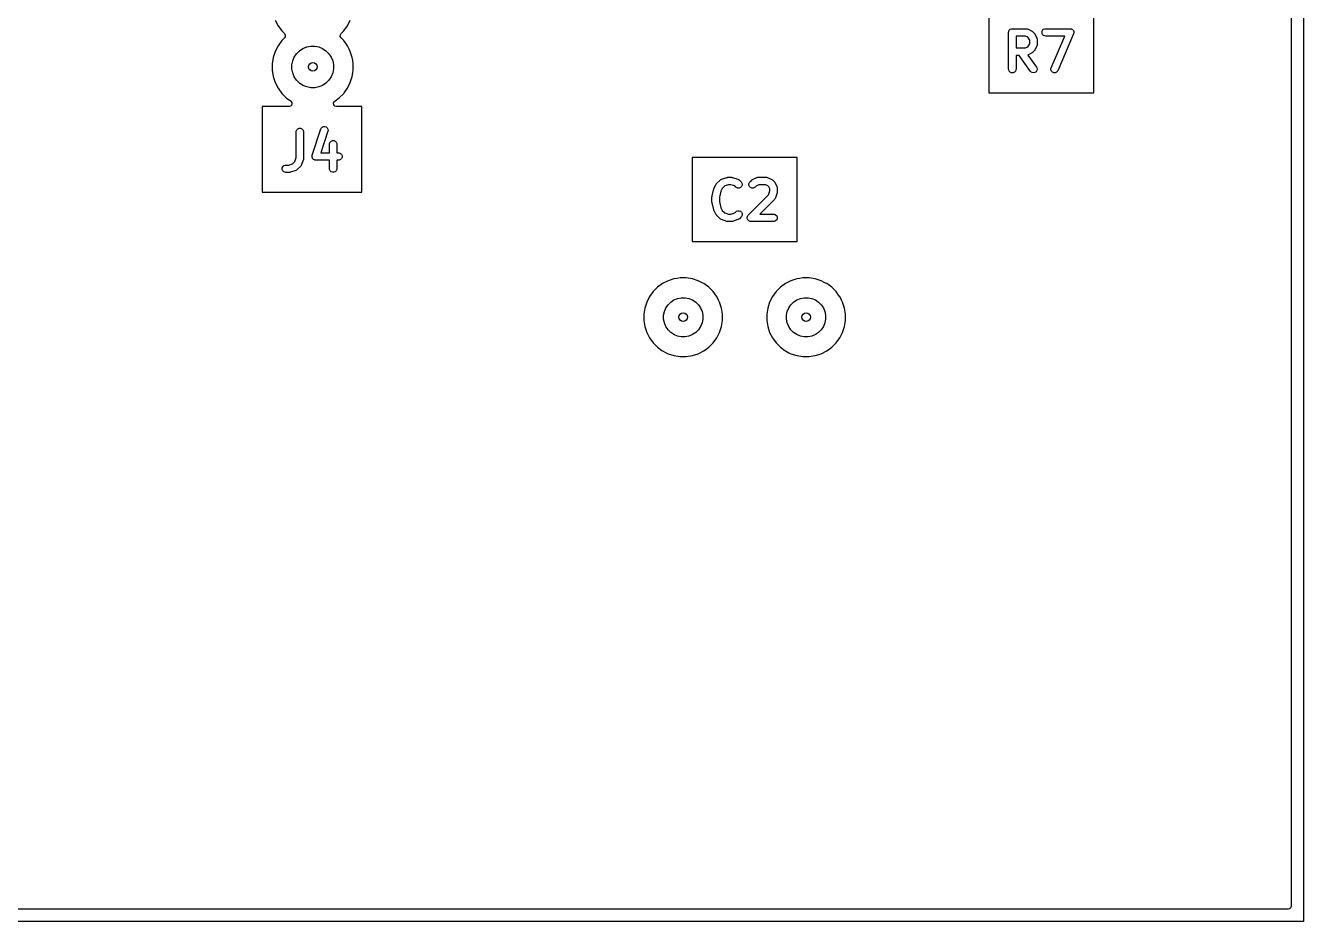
# Model space of a CAD drawing. Extents: x 20 to 124, y -124 to -20.
# Drawn here: x 72 to 124, y -124 to -87.5 of the extents above; entities that cross this region are included whole.
import ezdxf

# ---------------------------------------------------------------- set-up
doc = ezdxf.new("R2010")
doc.units = 0
doc.layers.add('BLACK', color=7, linetype='CONTINUOUS')
doc.layers.add('WHITE', color=7, linetype='CONTINUOUS')

msp = doc.modelspace()

# ---------------------------------------------------------------- linework, layer by layer
at = {"layer": 'BLACK', "linetype": 'CONTINUOUS'}
for p, q in [((123.4995, -20.6245), (123.4995, -123.3755)), ((82.156622, -87.308576), (82.274568, -87.540054)), ((85.097834, -87.540051), (85.215779, -87.308572)), ((111.198557, -86.851103), (111.198557, -90.266655)), ((115.467053, -90.266655), (115.467053, -86.851103)), ((82.274568, -87.540054), (82.427266, -87.750225)), ((82.427266, -87.750225), (82.427271, -87.750231)), ((82.427271, -87.750231), (82.534359, -87.857319)), ((82.534359, -87.857319), (82.567844, -87.918642)), ((84.80954, -87.901666), (84.838041, -87.857319)), ((84.838041, -87.857319), (84.945131, -87.750229)), ((84.945131, -87.750229), (85.097834, -87.540051)), ((112.004057, -87.808328), (112.006939, -87.779064)), ((112.004057, -89.308328), (112.004057, -87.808328)), ((112.006939, -87.779064), (112.029337, -87.724992)), ((112.029337, -87.724992), (112.070721, -87.683608)), ((112.070721, -87.683608), (112.124793, -87.66121)), ((112.124793, -87.66121), (112.154057, -87.658328)), ((112.154057, -87.658328), (112.725486, -87.658328)), ((112.725486, -87.658328), (112.75475, -87.66121)), ((112.75475, -87.66121), (112.75973, -87.663273)), ((112.75973, -87.663273), (112.765105, -87.663655)), ((112.765105, -87.663655), (112.792568, -87.674164)), ((112.792568, -87.674164), (112.935425, -87.745593)), ((112.935425, -87.745593), (112.94802, -87.753521)), ((112.94802, -87.753521), (112.951677, -87.755036)), ((112.951677, -87.755036), (112.955794, -87.758415)), ((112.955794, -87.758415), (112.960311, -87.761258)), ((112.960311, -87.761258), (112.962908, -87.764252)), ((112.962908, -87.764252), (112.974408, -87.77369)), ((112.974408, -87.77369), (113.045837, -87.845118)), ((113.045837, -87.845118), (113.055279, -87.856623)), ((113.055279, -87.856623), (113.058271, -87.859218)), ((113.058271, -87.859218), (113.06111, -87.863728)), ((113.06111, -87.863728), (113.064492, -87.867849)), ((113.064492, -87.867849), (113.066007, -87.871508)), ((113.066007, -87.871508), (113.073936, -87.884103)), ((113.364082, -87.779064), (113.38648, -87.724992)), ((113.364082, -87.837592), (113.364082, -87.779064)), ((113.38648, -87.891664), (113.364082, -87.837592)), ((113.38648, -87.724992), (113.427864, -87.683608)), ((113.427864, -87.683608), (113.481936, -87.66121)), ((113.481936, -87.66121), (113.5112, -87.658328)), ((113.5112, -87.658328), (114.5112, -87.658328)), ((114.649072, -87.867416), (114.006215, -89.367416)), ((114.5112, -87.658328), (114.540464, -87.66121)), ((114.540464, -87.66121), (114.541325, -87.661566)), ((114.541325, -87.661566), (114.542255, -87.661578)), ((114.542255, -87.661578), (114.568316, -87.672747)), ((114.568316, -87.672747), (114.594536, -87.683608)), ((114.594536, -87.683608), (114.595194, -87.684266)), ((114.595194, -87.684266), (114.59605, -87.684633)), ((114.59605, -87.684633), (114.61584, -87.704912)), ((114.61584, -87.704912), (114.63592, -87.724992)), ((114.63592, -87.724992), (114.636277, -87.725854)), ((114.636277, -87.725854), (114.636927, -87.72652)), ((114.636927, -87.72652), (114.647445, -87.752815)), ((114.647445, -87.752815), (114.658318, -87.779064)), ((114.65795, -87.839383), (114.649072, -87.867416)), ((114.657961, -87.838453), (114.65795, -87.839383)), ((114.658318, -87.837592), (114.657961, -87.838453)), ((114.658318, -87.779064), (114.658318, -87.779997)), ((114.658318, -87.779997), (114.658663, -87.78086)), ((114.658663, -87.78086), (114.658318, -87.809177)), ((114.658318, -87.809177), (114.658318, -87.837592)), ((82.274568, -88.349945), (82.156622, -88.581423)), ((82.427266, -88.139774), (82.274568, -88.349945)), ((82.427271, -88.139768), (82.427266, -88.139774)), ((82.534359, -88.032681), (82.427271, -88.139768)), ((82.56286, -87.988334), (82.534359, -88.032681)), ((82.567844, -87.918642), (82.56286, -87.988334)), ((83.439458, -88.401601), (83.602885, -88.369093)), ((83.602885, -88.369093), (83.769515, -88.369093)), ((83.769515, -88.369093), (83.932942, -88.401601)), ((84.804556, -87.971358), (84.80954, -87.901666)), ((84.838041, -88.032681), (84.804556, -87.971358)), ((84.945131, -88.139771), (84.838041, -88.032681)), ((85.097834, -88.349949), (84.945131, -88.139771)), ((85.172987, -88.497445), (85.097834, -88.349949)), ((112.690076, -87.958328), (112.304057, -87.958328)), ((112.304057, -87.958328), (112.304057, -88.444042)), ((112.77949, -88.003035), (112.690076, -87.958328)), ((112.690076, -88.444042), (112.779488, -88.399336)), ((112.779488, -88.399336), (112.816493, -88.362331)), ((112.816494, -88.040039), (112.77949, -88.003035)), ((112.816493, -88.362331), (112.8612, -88.272918)), ((112.8612, -88.129451), (112.816494, -88.040039)), ((112.8612, -88.272918), (112.8612, -88.129451)), ((113.073936, -87.884103), (113.145364, -88.026961)), ((113.145364, -88.375409), (113.073936, -88.518267)), ((113.145364, -88.026961), (113.155874, -88.054424)), ((113.155874, -88.347946), (113.145364, -88.375409)), ((113.155874, -88.054424), (113.156255, -88.059799)), ((113.156255, -88.34257), (113.155874, -88.347946)), ((113.156255, -88.059799), (113.158318, -88.064778)), ((113.158318, -88.337592), (113.156255, -88.34257)), ((113.158318, -88.064778), (113.1612, -88.094042)), ((113.1612, -88.308328), (113.158318, -88.337592)), ((113.1612, -88.094042), (113.1612, -88.308328)), ((113.427864, -87.933048), (113.38648, -87.891664)), ((113.481936, -87.955446), (113.427864, -87.933048)), ((113.5112, -87.958328), (113.481936, -87.955446)), ((114.283719, -87.958328), (113.5112, -87.958328)), ((113.730471, -89.24924), (114.283719, -87.958328)), ((82.07634, -88.828506), (82.0357, -89.085097)), ((82.156622, -88.581423), (82.07634, -88.828506)), ((82.872801, -88.968258), (82.936567, -88.814313)), ((82.936567, -88.814313), (83.029141, -88.675766)), ((83.029141, -88.675766), (83.146966, -88.557941)), ((83.146966, -88.557941), (83.285513, -88.465367)), ((83.285513, -88.465367), (83.439458, -88.401601)), ((83.932942, -88.401601), (84.086887, -88.465367)), ((84.086887, -88.465367), (84.225434, -88.557941)), ((84.225434, -88.557941), (84.343259, -88.675766)), ((84.343259, -88.675766), (84.435833, -88.814313)), ((84.435833, -88.814313), (84.499599, -88.968258)), ((85.215777, -88.581423), (85.172987, -88.497445)), ((85.215777, -88.581425), (85.215777, -88.581423)), ((85.215779, -88.581428), (85.215777, -88.581425)), ((85.29606, -88.828507), (85.215779, -88.581428)), ((85.315147, -88.949021), (85.29606, -88.828507)), ((112.304057, -88.444042), (112.690076, -88.444042)), ((112.433102, -88.744042), (112.304057, -88.744042)), ((112.304057, -88.744042), (112.304057, -89.308328)), ((112.888315, -89.394347), (112.433102, -88.744042)), ((112.792568, -88.728206), (112.789133, -88.72952)), ((112.789133, -88.72952), (113.134085, -89.222309)), ((112.935425, -88.656778), (112.792568, -88.728206)), ((112.948018, -88.64885), (112.935425, -88.656778)), ((112.951678, -88.647335), (112.948018, -88.64885)), ((112.955797, -88.643953), (112.951678, -88.647335)), ((112.960311, -88.641113), (112.955797, -88.643953)), ((112.962907, -88.638119), (112.960311, -88.641113)), ((112.974409, -88.62868), (112.962907, -88.638119)), ((113.045838, -88.557251), (112.974409, -88.62868)), ((113.055279, -88.545746), (113.045838, -88.557251)), ((113.058271, -88.543152), (113.055279, -88.545746)), ((113.061109, -88.538642), (113.058271, -88.543152)), ((113.064493, -88.53452), (113.061109, -88.538642)), ((113.066009, -88.530858), (113.064493, -88.53452)), ((113.073936, -88.518267), (113.066009, -88.530858)), ((82.0357, -89.085097), (82.0357, -89.344902)), ((82.0357, -89.344902), (82.07634, -89.601493)), ((82.840293, -89.131685), (82.872801, -88.968258)), ((82.840293, -89.298315), (82.840293, -89.131685)), ((82.872801, -89.461742), (82.840293, -89.298315)), ((84.499599, -88.968258), (84.532107, -89.131685)), ((84.532107, -89.298315), (84.499599, -89.461742)), ((84.532107, -89.131685), (84.532107, -89.298315)), ((85.3367, -89.085097), (85.315147, -88.949021)), ((85.318739, -89.458298), (85.3367, -89.344902)), ((85.3367, -89.344902), (85.3367, -89.085097)), ((112.006939, -89.337592), (112.004057, -89.308328)), ((112.029337, -89.391664), (112.006939, -89.337592)), ((112.070721, -89.433048), (112.029337, -89.391664)), ((112.124793, -89.455446), (112.070721, -89.433048)), ((112.237393, -89.433048), (112.183321, -89.455446)), ((112.278777, -89.391664), (112.237393, -89.433048)), ((112.301175, -89.337592), (112.278777, -89.391664)), ((112.304057, -89.308328), (112.301175, -89.337592)), ((112.907458, -89.416669), (112.888315, -89.394347)), ((112.956815, -89.448122), (112.907458, -89.416669)), ((113.119541, -89.41207), (113.071593, -89.445634)), ((113.150994, -89.362713), (113.119541, -89.41207)), ((113.134085, -89.222309), (113.148506, -89.247935)), ((113.148506, -89.247935), (113.161165, -89.305077)), ((113.161165, -89.305077), (113.150994, -89.362713)), ((113.72088, -89.335796), (113.721593, -89.277273)), ((113.742616, -89.390136), (113.72088, -89.335796)), ((113.721593, -89.277273), (113.730471, -89.24924)), ((113.783493, -89.432023), (113.742616, -89.390136)), ((113.837288, -89.455078), (113.783493, -89.432023)), ((113.950151, -89.434055), (113.895811, -89.455791)), ((113.992038, -89.393178), (113.950151, -89.434055)), ((114.006215, -89.367416), (113.992038, -89.393178)), ((82.07634, -89.601493), (82.156622, -89.848576)), ((82.156622, -89.848576), (82.274568, -90.080054)), ((82.936567, -89.615687), (82.872801, -89.461742)), ((83.029141, -89.754234), (82.936567, -89.615687)), ((83.146966, -89.872059), (83.029141, -89.754234)), ((83.285513, -89.964633), (83.146966, -89.872059)), ((84.225434, -89.872059), (84.086887, -89.964633)), ((84.343259, -89.754234), (84.225434, -89.872059)), ((84.435833, -89.615687), (84.343259, -89.754234)), ((84.499599, -89.461742), (84.435833, -89.615687)), ((85.097834, -90.080051), (85.215779, -89.848572)), ((85.215779, -89.848572), (85.29606, -89.601493)), ((85.29606, -89.601493), (85.318739, -89.458298)), ((112.183321, -89.455446), (112.124793, -89.455446)), ((113.014451, -89.458293), (112.956815, -89.448122)), ((113.071593, -89.445634), (113.014451, -89.458293)), ((113.895811, -89.455791), (113.837288, -89.455078)), ((82.274568, -90.080054), (82.427266, -90.290225)), ((82.427266, -90.290225), (82.427269, -90.290229)), ((82.427269, -90.290229), (82.610971, -90.473931)), ((82.610971, -90.473931), (82.784301, -90.599862)), ((83.439458, -90.028399), (83.285513, -89.964633)), ((83.602885, -90.060907), (83.439458, -90.028399)), ((83.769515, -90.060907), (83.602885, -90.060907)), ((83.932942, -90.028399), (83.769515, -90.060907)), ((84.086887, -89.964633), (83.932942, -90.028399)), ((84.584626, -90.602385), (84.761429, -90.473931)), ((84.761429, -90.473931), (84.945131, -90.290229)), ((84.945131, -90.290229), (84.962258, -90.266655)), ((84.962258, -90.266655), (85.097834, -90.080051)), ((111.198557, -90.266655), (115.467053, -90.266655)), ((82.718979, -90.829676), (81.634271, -90.829676)), ((81.634271, -90.829676), (81.634271, -94.315553)), ((82.747064, -90.826454), (82.718979, -90.829676)), ((82.807903, -90.792096), (82.747064, -90.826454)), ((82.784301, -90.599862), (82.791865, -90.605358)), ((82.791865, -90.605358), (82.83453, -90.660688)), ((82.840509, -90.730301), (82.807903, -90.792096)), ((82.83453, -90.660688), (82.840509, -90.730301)), ((84.530683, -90.688029), (84.559708, -90.624473)), ((84.540627, -90.757187), (84.530683, -90.688029)), ((84.586382, -90.809991), (84.540627, -90.757187)), ((84.559708, -90.624473), (84.580535, -90.605358)), ((84.580535, -90.605358), (84.584626, -90.602385)), ((84.653421, -90.829676), (84.586382, -90.809991)), ((85.688128, -90.829676), (84.653421, -90.829676)), ((85.688128, -94.315553), (85.688128, -90.829676)), ((83.0112, -91.858328), (83.014082, -91.829064)), ((83.0112, -92.905416), (83.0112, -91.858328)), ((83.014082, -91.829064), (83.03648, -91.774992)), ((83.03648, -91.774992), (83.077864, -91.733608)), ((83.077864, -91.733608), (83.131936, -91.71121)), ((83.131936, -91.71121), (83.190464, -91.71121)), ((83.190464, -91.71121), (83.244536, -91.733608)), ((83.244536, -91.733608), (83.28592, -91.774992)), ((83.28592, -91.774992), (83.308318, -91.829064)), ((83.308318, -91.829064), (83.3112, -91.858328)), ((83.3112, -91.858328), (83.3112, -92.929757)), ((83.661755, -92.810894), (84.018897, -91.739466)), ((84.303502, -91.834335), (84.01217, -92.708328)), ((84.018897, -91.739466), (84.030886, -91.712615)), ((84.030886, -91.712615), (84.069233, -91.668401)), ((84.069233, -91.668401), (84.12158, -91.642227)), ((84.12158, -91.642227), (84.17996, -91.638078)), ((84.17996, -91.638078), (84.235485, -91.656586)), ((84.235485, -91.656586), (84.279699, -91.694934)), ((84.279699, -91.694934), (84.305873, -91.747281)), ((84.310022, -91.805661), (84.303502, -91.834335)), ((84.305873, -91.747281), (84.310022, -91.805661)), ((84.368343, -92.358328), (84.371225, -92.329064)), ((84.368343, -92.708328), (84.368343, -92.358328)), ((84.371225, -92.329064), (84.393623, -92.274992)), ((84.393623, -92.274992), (84.435007, -92.233608)), ((84.435007, -92.233608), (84.489079, -92.21121)), ((84.489079, -92.21121), (84.547607, -92.21121)), ((84.547607, -92.21121), (84.601679, -92.233608)), ((84.601679, -92.233608), (84.643063, -92.274992)), ((84.643063, -92.274992), (84.665461, -92.329064)), ((84.665461, -92.329064), (84.668343, -92.358328)), ((84.668343, -92.358328), (84.668343, -92.708328)), ((82.865887, -93.155794), (82.958666, -93.063014)), ((82.958666, -93.063014), (83.0112, -92.905416)), ((83.303502, -92.977192), (83.232073, -93.191477)), ((83.306801, -92.962682), (83.303502, -92.977192)), ((83.308318, -92.959021), (83.306801, -92.962682)), ((83.30884, -92.953712), (83.308318, -92.959021)), ((83.310022, -92.948518), (83.30884, -92.953712)), ((83.3112, -92.929757), (83.309741, -92.944568)), ((83.309741, -92.944568), (83.310022, -92.948518)), ((83.655235, -92.839567), (83.656939, -92.832073)), ((83.656939, -92.863544), (83.655235, -92.839567)), ((83.656939, -92.829064), (83.658456, -92.825401)), ((83.656939, -92.832073), (83.656939, -92.829064)), ((83.656939, -92.887592), (83.656939, -92.863544)), ((83.659001, -92.892572), (83.656939, -92.887592)), ((83.658456, -92.825401), (83.661755, -92.810894)), ((83.659384, -92.897948), (83.659001, -92.892572)), ((83.670136, -92.919452), (83.659384, -92.897948)), ((83.679337, -92.941664), (83.670136, -92.919452)), ((83.683147, -92.945474), (83.679337, -92.941664)), ((83.685558, -92.950295), (83.683147, -92.945474)), ((83.703719, -92.966046), (83.685558, -92.950295)), ((83.720721, -92.983048), (83.703719, -92.966046)), ((83.7257, -92.98511), (83.720721, -92.983048)), ((83.729772, -92.988642), (83.7257, -92.98511)), ((83.752578, -92.996244), (83.729772, -92.988642)), ((83.774793, -93.005446), (83.752578, -92.996244)), ((83.782444, -93.006199), (83.774793, -93.005446)), ((83.785296, -93.00715), (83.782444, -93.006199)), ((83.789245, -93.006869), (83.785296, -93.00715)), ((83.804057, -93.008328), (83.789245, -93.006869)), ((84.368343, -93.008328), (83.804057, -93.008328)), ((84.01217, -92.708328), (84.368343, -92.708328)), ((84.368343, -93.358328), (84.368343, -93.008328)), ((84.668343, -92.708328), (84.732628, -92.708328)), ((84.732628, -93.008328), (84.668343, -93.008328)), ((84.668343, -93.008328), (84.668343, -93.358328)), ((84.732628, -92.708328), (84.761892, -92.71121)), ((84.761892, -93.005446), (84.732628, -93.008328)), ((84.761892, -92.71121), (84.815964, -92.733608)), ((84.815964, -92.983048), (84.761892, -93.005446)), ((84.815964, -92.733608), (84.857348, -92.774992)), ((84.857348, -92.941664), (84.815964, -92.983048)), ((84.857348, -92.774992), (84.879746, -92.829064)), ((84.879746, -92.887592), (84.857348, -92.941664)), ((84.879746, -92.829064), (84.879746, -92.887592)), ((103.396997, -92.901103), (99.124425, -92.901103)), ((99.124425, -92.901103), (99.124425, -96.315553)), ((103.396997, -96.315553), (103.396997, -92.901103)), ((82.442653, -93.329064), (82.465051, -93.274992)), ((82.442653, -93.387592), (82.442653, -93.329064)), ((82.465051, -93.441664), (82.442653, -93.387592)), ((82.465051, -93.274992), (82.506435, -93.233608)), ((82.506435, -93.483048), (82.465051, -93.441664)), ((82.506435, -93.233608), (82.560507, -93.21121)), ((82.560507, -93.505446), (82.506435, -93.483048)), ((82.560507, -93.21121), (82.589771, -93.208328)), ((82.589771, -93.508328), (82.560507, -93.505446)), ((82.589771, -93.208328), (82.708285, -93.208328)), ((82.732628, -93.508328), (82.589771, -93.508328)), ((82.708285, -93.208328), (82.865887, -93.155794)), ((82.747433, -93.506869), (82.732628, -93.508328)), ((82.751388, -93.507151), (82.747433, -93.506869)), ((82.756589, -93.505968), (82.751388, -93.507151)), ((82.761892, -93.505446), (82.756589, -93.505968)), ((82.765549, -93.50393), (82.761892, -93.505446)), ((82.780062, -93.500631), (82.765549, -93.50393)), ((82.994348, -93.429203), (82.780062, -93.500631)), ((83.021199, -93.417215), (82.994348, -93.429203)), ((83.02527, -93.413683), (83.021199, -93.417215)), ((83.03025, -93.411621), (83.02527, -93.413683)), ((83.05298, -93.392966), (83.03025, -93.411621)), ((83.195837, -93.250108), (83.05298, -93.392966)), ((83.214492, -93.227377), (83.195837, -93.250108)), ((83.216554, -93.222397), (83.214492, -93.227377)), ((83.220085, -93.218327), (83.216554, -93.222397)), ((83.232073, -93.191477), (83.220085, -93.218327)), ((84.371225, -93.387592), (84.368343, -93.358328)), ((84.393623, -93.441664), (84.371225, -93.387592)), ((84.435007, -93.483048), (84.393623, -93.441664)), ((84.489079, -93.505446), (84.435007, -93.483048)), ((84.547607, -93.505446), (84.489079, -93.505446)), ((84.601679, -93.483048), (84.547607, -93.505446)), ((84.643063, -93.441664), (84.601679, -93.483048)), ((84.665461, -93.387592), (84.643063, -93.441664)), ((84.668343, -93.358328), (84.665461, -93.387592)), ((100.019893, -94.148389), (100.091322, -94.005532)), ((100.091322, -94.005532), (100.099249, -93.992938)), ((100.099249, -93.992938), (100.100765, -93.989279)), ((100.100765, -93.989279), (100.104146, -93.985159)), ((100.104146, -93.985159), (100.106987, -93.980646)), ((100.106987, -93.980646), (100.10998, -93.978049)), ((100.10998, -93.978049), (100.11942, -93.966548)), ((100.11942, -93.966548), (100.262277, -93.823691)), ((100.262277, -93.823691), (100.285007, -93.805036)), ((100.285007, -93.805036), (100.289988, -93.802972)), ((100.289988, -93.802972), (100.294058, -93.799443)), ((100.294058, -93.799443), (100.320909, -93.787455)), ((100.320909, -93.787455), (100.535194, -93.716026)), ((100.44937, -94.060861), (100.348764, -94.161467)), ((100.606972, -94.008328), (100.44937, -94.060861)), ((100.535194, -93.716026), (100.549703, -93.712726)), ((100.549703, -93.712726), (100.553365, -93.71121)), ((100.553365, -93.71121), (100.558673, -93.710687)), ((100.558673, -93.710687), (100.563868, -93.709506)), ((100.563868, -93.709506), (100.567817, -93.709786)), ((100.567817, -93.709786), (100.582629, -93.708328)), ((100.582629, -93.708328), (100.725486, -93.708328)), ((100.701146, -94.008328), (100.606972, -94.008328)), ((100.858744, -94.060861), (100.701146, -94.008328)), ((100.725486, -93.708328), (100.740297, -93.709786)), ((100.740297, -93.709786), (100.744247, -93.709506)), ((100.744247, -93.709506), (100.749441, -93.710687)), ((100.749441, -93.710687), (100.75475, -93.71121)), ((100.75475, -93.71121), (100.758412, -93.712727)), ((100.758412, -93.712727), (100.77292, -93.716026)), ((100.77292, -93.716026), (100.987206, -93.787454)), ((100.905134, -94.107251), (100.858744, -94.060861)), ((100.927864, -94.125906), (100.905134, -94.107251)), ((100.987206, -93.787454), (101.014057, -93.799443)), ((101.014057, -93.799443), (101.018127, -93.802973)), ((101.018127, -93.802973), (101.023107, -93.805036)), ((101.023107, -93.805036), (101.045838, -93.823691)), ((101.045838, -93.823691), (101.117266, -93.895119)), ((101.135921, -94.08452), (101.094535, -94.125906)), ((101.117266, -93.895119), (101.135921, -93.917849)), ((101.135921, -93.917849), (101.158317, -93.971922)), ((101.158317, -94.030448), (101.135921, -94.08452)), ((101.158317, -93.971922), (101.158317, -94.030448)), ((101.435511, -93.971922), (101.457908, -93.91785)), ((101.435511, -94.030448), (101.435511, -93.971922)), ((101.457908, -94.08452), (101.435511, -94.030448)), ((101.457908, -93.91785), (101.476563, -93.895119)), ((101.499294, -94.125906), (101.457908, -94.08452)), ((101.476563, -93.895119), (101.547991, -93.823691)), ((101.547991, -93.823691), (101.559493, -93.81425)), ((101.559493, -93.81425), (101.562089, -93.811258)), ((101.562089, -93.811258), (101.566598, -93.808419)), ((101.566598, -93.808419), (101.570721, -93.805036)), ((101.570721, -93.805036), (101.574383, -93.803519)), ((101.574383, -93.803519), (101.586975, -93.795593)), ((101.586975, -93.795593), (101.729833, -93.724164)), ((101.688695, -94.107251), (101.665964, -94.125906)), ((101.742911, -94.053035), (101.688695, -94.107251)), ((101.729833, -93.724164), (101.757296, -93.713654)), ((101.832325, -94.008328), (101.742911, -94.053035)), ((101.757296, -93.713654), (101.762673, -93.713271)), ((101.762673, -93.713271), (101.767651, -93.71121)), ((101.767651, -93.71121), (101.796915, -93.708328)), ((101.796915, -93.708328), (102.154057, -93.708328)), ((102.118647, -94.008328), (101.832325, -94.008328)), ((102.208061, -94.053035), (102.118647, -94.008328)), ((102.154057, -93.708328), (102.183321, -93.71121)), ((102.183321, -93.71121), (102.188298, -93.713271)), ((102.188298, -93.713271), (102.193676, -93.713654)), ((102.193676, -93.713654), (102.221139, -93.724164)), ((102.245065, -94.090039), (102.208061, -94.053035)), ((102.221139, -93.724164), (102.363997, -93.795593)), ((102.289772, -94.179452), (102.245065, -94.090039)), ((102.363997, -93.795593), (102.37659, -93.80352)), ((102.37659, -93.80352), (102.38025, -93.805036)), ((102.38025, -93.805036), (102.384369, -93.808417)), ((102.384369, -93.808417), (102.388883, -93.811258)), ((102.388883, -93.811258), (102.391479, -93.814251)), ((102.391479, -93.814251), (102.402981, -93.823691)), ((102.402981, -93.823691), (102.474409, -93.895119)), ((102.474409, -93.895119), (102.483849, -93.906621)), ((102.483849, -93.906621), (102.486842, -93.909217)), ((102.486842, -93.909217), (102.48968, -93.913726)), ((102.48968, -93.913726), (102.493064, -93.917849)), ((102.493064, -93.917849), (102.49458, -93.921511)), ((102.49458, -93.921511), (102.502507, -93.934103)), ((102.502507, -93.934103), (102.573936, -94.076959)), ((102.573936, -94.076959), (102.584445, -94.104423)), ((102.584445, -94.104423), (102.584826, -94.109797)), ((102.584826, -94.109797), (102.58689, -94.114778)), ((102.58689, -94.114778), (102.589772, -94.144042)), ((81.634271, -94.315553), (85.688128, -94.315553)), ((99.932629, -94.501185), (99.933131, -94.496081)), ((99.932629, -94.715471), (99.932629, -94.501185)), ((99.932806, -94.493894), (99.934425, -94.482943)), ((99.933131, -94.496081), (99.932806, -94.493894)), ((99.934425, -94.482943), (99.935511, -94.471921)), ((99.935511, -94.471921), (99.936358, -94.469876)), ((99.936358, -94.469876), (99.937108, -94.464805)), ((99.937108, -94.464805), (100.008536, -94.179091)), ((100.008536, -94.179091), (100.009307, -94.176932)), ((100.009307, -94.176932), (100.009384, -94.175852)), ((100.009384, -94.175852), (100.014042, -94.163677)), ((100.014042, -94.163677), (100.018429, -94.1514)), ((100.018429, -94.1514), (100.019073, -94.150529)), ((100.019073, -94.150529), (100.019893, -94.148389)), ((100.295583, -94.267827), (100.232629, -94.519648)), ((100.232629, -94.519648), (100.232629, -94.697007)), ((100.348764, -94.161467), (100.295583, -94.267827)), ((100.981937, -94.148302), (100.927864, -94.125906)), ((101.040463, -94.148302), (100.981937, -94.148302)), ((101.094535, -94.125906), (101.040463, -94.148302)), ((101.405134, -95.252262), (102.237238, -94.420157)), ((101.553366, -94.148303), (101.499294, -94.125906)), ((101.611892, -94.148303), (101.553366, -94.148303)), ((101.665964, -94.125906), (101.611892, -94.148303)), ((102.474409, -94.607251), (101.873332, -95.208328)), ((102.237238, -94.420157), (102.289772, -94.262559)), ((102.289772, -94.262559), (102.289772, -94.179452)), ((102.493064, -94.584521), (102.474409, -94.607251)), ((102.495127, -94.579539), (102.493064, -94.584521)), ((102.498657, -94.57547), (102.495127, -94.579539)), ((102.510645, -94.54862), (102.498657, -94.57547)), ((102.582074, -94.334335), (102.510645, -94.54862)), ((102.585373, -94.319825), (102.582074, -94.334335)), ((102.58689, -94.316164), (102.585373, -94.319825)), ((102.587412, -94.310855), (102.58689, -94.316164)), ((102.588594, -94.305661), (102.587412, -94.310855)), ((102.589772, -94.2869), (102.588313, -94.301711)), ((102.588313, -94.301711), (102.588594, -94.305661)), ((102.589772, -94.144042), (102.589772, -94.2869)), ((99.933131, -94.720574), (99.932629, -94.715471)), ((99.932806, -94.722762), (99.933131, -94.720574)), ((99.934425, -94.733712), (99.932806, -94.722762)), ((99.935511, -94.744735), (99.934425, -94.733712)), ((99.936358, -94.746779), (99.935511, -94.744735)), ((99.937108, -94.751851), (99.936358, -94.746779)), ((100.008536, -95.037565), (99.937108, -94.751851)), ((100.009307, -95.039723), (100.008536, -95.037565)), ((100.009384, -95.040804), (100.009307, -95.039723)), ((100.014042, -95.052978), (100.009384, -95.040804)), ((100.018429, -95.065256), (100.014042, -95.052978)), ((100.019073, -95.066126), (100.018429, -95.065256)), ((100.019893, -95.068267), (100.019073, -95.066126)), ((100.091322, -95.211124), (100.019893, -95.068267)), ((100.232629, -94.697007), (100.295583, -94.948828)), ((100.295583, -94.948828), (100.348764, -95.055188)), ((100.348764, -95.055188), (100.449369, -95.155794)), ((100.449369, -95.155794), (100.606972, -95.208328)), ((100.701143, -95.208328), (100.858745, -95.155794)), ((100.858745, -95.155794), (100.905133, -95.109406)), ((100.905133, -95.109406), (100.927864, -95.090751)), ((100.927864, -95.090751), (100.981936, -95.068354)), ((100.981936, -95.068354), (101.040462, -95.068353)), ((101.040462, -95.068353), (101.094534, -95.09075)), ((101.094534, -95.09075), (101.13592, -95.132135)), ((101.13592, -95.132135), (101.158317, -95.186207)), ((100.099249, -95.223717), (100.091322, -95.211124)), ((100.100765, -95.227377), (100.099249, -95.223717)), ((100.104146, -95.231496), (100.100765, -95.227377)), ((100.106987, -95.23601), (100.104146, -95.231496)), ((100.10998, -95.238606), (100.106987, -95.23601)), ((100.11942, -95.250108), (100.10998, -95.238606)), ((100.262277, -95.392966), (100.11942, -95.250108)), ((100.285007, -95.411621), (100.262277, -95.392966)), ((100.289986, -95.413683), (100.285007, -95.411621)), ((100.294058, -95.417215), (100.289986, -95.413683)), ((100.320909, -95.429203), (100.294058, -95.417215)), ((100.535195, -95.500631), (100.320909, -95.429203)), ((100.549707, -95.50393), (100.535195, -95.500631)), ((100.553365, -95.505446), (100.549707, -95.50393)), ((100.558667, -95.505968), (100.553365, -95.505446)), ((100.563869, -95.507151), (100.558667, -95.505968)), ((100.567823, -95.506869), (100.563869, -95.507151)), ((100.582629, -95.508328), (100.567823, -95.506869)), ((100.725486, -95.508328), (100.582629, -95.508328)), ((100.606972, -95.208328), (100.701143, -95.208328)), ((100.740291, -95.506869), (100.725486, -95.508328)), ((100.744246, -95.507151), (100.740291, -95.506869)), ((100.749447, -95.505968), (100.744246, -95.507151)), ((100.75475, -95.505446), (100.749447, -95.505968)), ((100.758407, -95.50393), (100.75475, -95.505446)), ((100.77292, -95.500631), (100.758407, -95.50393)), ((100.987206, -95.429203), (100.77292, -95.500631)), ((101.014057, -95.417215), (100.987206, -95.429203)), ((101.01813, -95.413681), (101.014057, -95.417215)), ((101.023108, -95.41162), (101.01813, -95.413681)), ((101.045839, -95.392965), (101.023108, -95.41162)), ((101.117267, -95.321536), (101.045839, -95.392965)), ((101.135921, -95.298806), (101.117267, -95.321536)), ((101.158318, -95.244733), (101.135921, -95.298806)), ((101.158317, -95.186207), (101.158318, -95.244733)), ((101.364082, -95.329065), (101.367201, -95.321536)), ((101.364082, -95.387591), (101.364082, -95.329065)), ((101.386479, -95.441663), (101.364082, -95.387591)), ((101.367201, -95.321536), (101.373359, -95.306667)), ((101.373359, -95.306667), (101.386479, -95.274993)), ((101.386479, -95.274993), (101.405134, -95.252262)), ((101.427865, -95.483049), (101.386479, -95.441663)), ((101.459539, -95.496168), (101.427865, -95.483049)), ((101.481936, -95.505446), (101.459539, -95.496168)), ((101.5112, -95.508328), (101.481936, -95.505446)), ((102.439772, -95.508328), (101.5112, -95.508328)), ((101.873332, -95.208328), (102.439772, -95.208328)), ((102.439772, -95.208328), (102.469036, -95.21121)), ((102.469036, -95.505446), (102.439772, -95.508328)), ((102.469036, -95.21121), (102.523108, -95.233608)), ((102.523108, -95.483048), (102.469036, -95.505446)), ((102.523108, -95.233608), (102.564492, -95.274992)), ((102.564492, -95.441664), (102.523108, -95.483048)), ((102.564492, -95.274992), (102.58689, -95.329064)), ((102.58689, -95.387592), (102.564492, -95.441664)), ((102.58689, -95.329064), (102.58689, -95.387592)), ((99.124425, -96.315553), (103.396997, -96.315553)), ((97.718545, -98.184205), (97.540405, -98.362345)), ((97.71855, -98.184201), (97.718545, -98.184205)), ((97.922351, -98.036132), (97.71855, -98.184201)), ((98.146816, -97.92176), (97.922351, -98.036132)), ((98.386414, -97.84391), (98.146816, -97.92176)), ((98.510826, -97.824205), (98.386414, -97.84391)), ((98.635238, -97.8045), (98.510826, -97.824205)), ((98.887162, -97.8045), (98.635238, -97.8045)), ((99.135985, -97.84391), (98.887162, -97.8045)), ((99.375583, -97.92176), (99.135985, -97.84391)), ((99.529947, -98.000413), (99.375583, -97.92176)), ((99.600045, -98.03613), (99.529947, -98.000413)), ((99.600047, -98.036131), (99.600045, -98.03613)), ((99.600048, -98.036132), (99.600047, -98.036131)), ((99.803849, -98.184201), (99.600048, -98.036132)), ((99.803854, -98.184205), (99.803849, -98.184201)), ((99.981994, -98.362345), (99.803854, -98.184205)), ((102.718545, -98.184205), (102.540405, -98.362345)), ((102.71855, -98.184201), (102.718545, -98.184205)), ((102.922351, -98.036132), (102.71855, -98.184201)), ((103.146816, -97.92176), (102.922351, -98.036132)), ((103.386414, -97.84391), (103.146816, -97.92176)), ((103.510826, -97.824205), (103.386414, -97.84391)), ((103.635238, -97.8045), (103.510826, -97.824205)), ((103.887162, -97.8045), (103.635238, -97.8045)), ((104.135985, -97.84391), (103.887162, -97.8045)), ((104.375583, -97.92176), (104.135985, -97.84391)), ((104.529947, -98.000413), (104.375583, -97.92176)), ((104.600045, -98.03613), (104.529947, -98.000413)), ((104.600047, -98.036131), (104.600045, -98.03613)), ((104.600048, -98.036132), (104.600047, -98.036131)), ((104.803849, -98.184201), (104.600048, -98.036132)), ((104.803854, -98.184205), (104.803849, -98.184201)), ((104.981994, -98.362345), (104.803854, -98.184205)), ((97.27796, -98.790616), (97.20011, -99.030214)), ((97.392332, -98.566151), (97.27796, -98.790616)), ((97.540401, -98.36235), (97.392332, -98.566151)), ((97.540405, -98.362345), (97.540401, -98.36235)), ((98.142792, -98.897485), (98.253685, -98.786592)), ((98.253685, -98.786592), (98.384083, -98.699463)), ((98.384083, -98.699463), (98.528972, -98.639448)), ((98.528972, -98.639448), (98.682786, -98.608852)), ((98.682786, -98.608852), (98.839614, -98.608852)), ((98.839614, -98.608852), (98.993428, -98.639448)), ((98.993428, -98.639448), (99.138317, -98.699463)), ((99.138317, -98.699463), (99.268715, -98.786592)), ((99.268715, -98.786592), (99.379608, -98.897485)), ((99.981998, -98.36235), (99.981994, -98.362345)), ((100.111152, -98.540117), (99.981998, -98.36235)), ((100.13007, -98.566155), (100.111152, -98.540117)), ((100.202947, -98.709184), (100.13007, -98.566155)), ((100.244439, -98.790616), (100.202947, -98.709184)), ((100.244439, -98.790618), (100.244439, -98.790616)), ((100.244441, -98.790621), (100.244439, -98.790618)), ((100.32229, -99.030215), (100.244441, -98.790621)), ((102.27796, -98.790616), (102.20011, -99.030214)), ((102.392332, -98.566151), (102.27796, -98.790616)), ((102.540401, -98.36235), (102.392332, -98.566151)), ((102.540405, -98.362345), (102.540401, -98.36235)), ((103.142792, -98.897485), (103.253685, -98.786592)), ((103.253685, -98.786592), (103.384083, -98.699463)), ((103.384083, -98.699463), (103.528972, -98.639448)), ((103.528972, -98.639448), (103.682786, -98.608852)), ((103.682786, -98.608852), (103.839614, -98.608852)), ((103.839614, -98.608852), (103.993428, -98.639448)), ((103.993428, -98.639448), (104.138317, -98.699463)), ((104.138317, -98.699463), (104.268715, -98.786592)), ((104.268715, -98.786592), (104.379608, -98.897485)), ((104.981998, -98.36235), (104.981994, -98.362345)), ((105.111152, -98.540117), (104.981998, -98.36235)), ((105.13007, -98.566155), (105.111152, -98.540117)), ((105.202947, -98.709184), (105.13007, -98.566155)), ((105.244439, -98.790616), (105.202947, -98.709184)), ((105.244439, -98.790618), (105.244439, -98.790616)), ((105.244441, -98.790621), (105.244439, -98.790618)), ((105.32229, -99.030215), (105.244441, -98.790621)), ((97.20011, -99.030214), (97.1607, -99.279038)), ((97.1607, -99.279038), (97.1607, -99.530961)), ((97.965052, -99.326586), (97.995648, -99.172772)), ((97.995648, -99.172772), (98.055663, -99.027883)), ((98.055663, -99.027883), (98.142792, -98.897485)), ((99.379608, -98.897485), (99.466737, -99.027883)), ((99.466737, -99.027883), (99.526752, -99.172772)), ((99.526752, -99.172772), (99.557348, -99.326586)), ((100.3617, -99.279038), (100.32229, -99.030215)), ((100.3617, -99.530962), (100.3617, -99.279038)), ((102.20011, -99.030214), (102.1607, -99.279038)), ((102.1607, -99.279038), (102.1607, -99.530961)), ((102.965052, -99.326586), (102.995648, -99.172772)), ((102.995648, -99.172772), (103.055663, -99.027883)), ((103.055663, -99.027883), (103.142792, -98.897485)), ((104.379608, -98.897485), (104.466737, -99.027883)), ((104.466737, -99.027883), (104.526752, -99.172772)), ((104.526752, -99.172772), (104.557348, -99.326586)), ((105.3617, -99.279038), (105.32229, -99.030215)), ((105.3617, -99.530962), (105.3617, -99.279038)), ((97.1607, -99.530961), (97.20011, -99.779785)), ((97.20011, -99.779785), (97.27796, -100.019383)), ((97.965052, -99.483414), (97.965052, -99.326586)), ((97.995648, -99.637228), (97.965052, -99.483414)), ((98.055663, -99.782117), (97.995648, -99.637228)), ((98.142792, -99.912515), (98.055663, -99.782117)), ((99.466737, -99.782117), (99.379608, -99.912515)), ((99.526752, -99.637228), (99.466737, -99.782117)), ((99.557348, -99.483414), (99.526752, -99.637228)), ((99.557348, -99.326586), (99.557348, -99.483414)), ((100.244441, -100.019379), (100.32229, -99.779785)), ((100.32229, -99.779785), (100.3617, -99.530962)), ((102.1607, -99.530961), (102.20011, -99.779785)), ((102.20011, -99.779785), (102.27796, -100.019383)), ((102.965052, -99.483414), (102.965052, -99.326586)), ((102.995648, -99.637228), (102.965052, -99.483414)), ((103.055663, -99.782117), (102.995648, -99.637228)), ((103.142792, -99.912515), (103.055663, -99.782117)), ((104.466737, -99.782117), (104.379608, -99.912515)), ((104.526752, -99.637228), (104.466737, -99.782117)), ((104.557348, -99.483414), (104.526752, -99.637228)), ((104.557348, -99.326586), (104.557348, -99.483414)), ((105.244441, -100.019379), (105.32229, -99.779785)), ((105.32229, -99.779785), (105.3617, -99.530962)), ((97.27796, -100.019383), (97.392332, -100.243848)), ((97.392332, -100.243848), (97.540401, -100.447649)), ((98.253685, -100.023408), (98.142792, -99.912515)), ((98.384083, -100.110537), (98.253685, -100.023408)), ((98.528972, -100.170552), (98.384083, -100.110537)), ((98.682786, -100.201148), (98.528972, -100.170552)), ((98.839614, -100.201148), (98.682786, -100.201148)), ((98.993428, -100.170552), (98.839614, -100.201148)), ((99.138317, -100.110537), (98.993428, -100.170552)), ((99.268715, -100.023408), (99.138317, -100.110537)), ((99.379608, -99.912515), (99.268715, -100.023408)), ((99.981993, -100.447656), (100.13007, -100.243845)), ((100.13007, -100.243845), (100.244441, -100.019379)), ((102.27796, -100.019383), (102.392332, -100.243848)), ((102.392332, -100.243848), (102.540401, -100.447649)), ((103.253685, -100.023408), (103.142792, -99.912515)), ((103.384083, -100.110537), (103.253685, -100.023408)), ((103.528972, -100.170552), (103.384083, -100.110537)), ((103.682786, -100.201148), (103.528972, -100.170552)), ((103.839614, -100.201148), (103.682786, -100.201148)), ((103.993428, -100.170552), (103.839614, -100.201148)), ((104.138317, -100.110537), (103.993428, -100.170552)), ((104.268715, -100.023408), (104.138317, -100.110537)), ((104.379608, -99.912515), (104.268715, -100.023408)), ((104.981993, -100.447656), (105.13007, -100.243845)), ((105.13007, -100.243845), (105.244441, -100.019379)), ((97.540401, -100.447649), (97.540405, -100.447654)), ((97.540405, -100.447654), (97.718545, -100.625794)), ((97.718545, -100.625794), (97.71855, -100.625798)), ((97.71855, -100.625798), (97.896317, -100.754952)), ((97.896317, -100.754952), (97.922355, -100.77387)), ((97.922355, -100.77387), (98.065384, -100.846747)), ((98.065384, -100.846747), (98.146816, -100.888239)), ((99.375579, -100.888241), (99.600045, -100.77387)), ((99.600045, -100.77387), (99.803856, -100.625793)), ((99.803856, -100.625793), (99.981993, -100.447656)), ((102.540401, -100.447649), (102.540405, -100.447654)), ((102.540405, -100.447654), (102.718545, -100.625794)), ((102.718545, -100.625794), (102.71855, -100.625798)), ((102.71855, -100.625798), (102.896317, -100.754952)), ((102.896317, -100.754952), (102.922355, -100.77387)), ((102.922355, -100.77387), (103.065384, -100.846747)), ((103.065384, -100.846747), (103.146816, -100.888239)), ((104.375579, -100.888241), (104.600045, -100.77387)), ((104.600045, -100.77387), (104.803856, -100.625793)), ((104.803856, -100.625793), (104.981993, -100.447656)), ((98.146816, -100.888239), (98.146818, -100.888239)), ((98.146818, -100.888239), (98.146821, -100.888241)), ((98.146821, -100.888241), (98.386415, -100.96609)), ((98.386415, -100.96609), (98.635238, -101.0055)), ((98.635238, -101.0055), (98.635239, -101.0055)), ((98.635239, -101.0055), (98.887161, -101.0055)), ((98.887161, -101.0055), (98.887162, -101.0055)), ((98.887162, -101.0055), (99.135985, -100.96609)), ((99.135985, -100.96609), (99.375579, -100.888241)), ((103.146816, -100.888239), (103.146818, -100.888239)), ((103.146818, -100.888239), (103.146821, -100.888241)), ((103.146821, -100.888241), (103.386415, -100.96609)), ((103.386415, -100.96609), (103.635238, -101.0055)), ((103.635238, -101.0055), (103.635239, -101.0055)), ((103.635239, -101.0055), (103.887161, -101.0055)), ((103.887161, -101.0055), (103.887162, -101.0055)), ((103.887162, -101.0055), (104.135985, -100.96609)), ((104.135985, -100.96609), (104.375579, -100.888241)), ((123.3755, -123.4995), (20.6245, -123.4995)), ((123.427011, -123.488294), (123.3755, -123.4995)), ((123.479815, -123.442539), (123.427011, -123.488294)), ((123.4995, -123.3755), (123.479815, -123.442539))]:
    msp.add_line(p, q, dxfattribs=at)
at = {"layer": 'BLACK'}
for centre in [(83.6862, -89.215), (98.7612, -99.405), (103.7612, -99.405)]:
    msp.add_circle(centre, 0.175, dxfattribs=at)
at = {"layer": 'WHITE', "linetype": 'CONTINUOUS'}
for p, q in [((124, -20), (124, -124)), ((124, -124), (20, -124))]:
    msp.add_line(p, q, dxfattribs=at)
at = {"layer": 'WHITE'}
for centre in [(83.6862, -89.215), (98.7612, -99.405), (103.7612, -99.405)]:
    msp.add_circle(centre, 0.175, dxfattribs=at)

doc.saveas('drawing.dxf')
